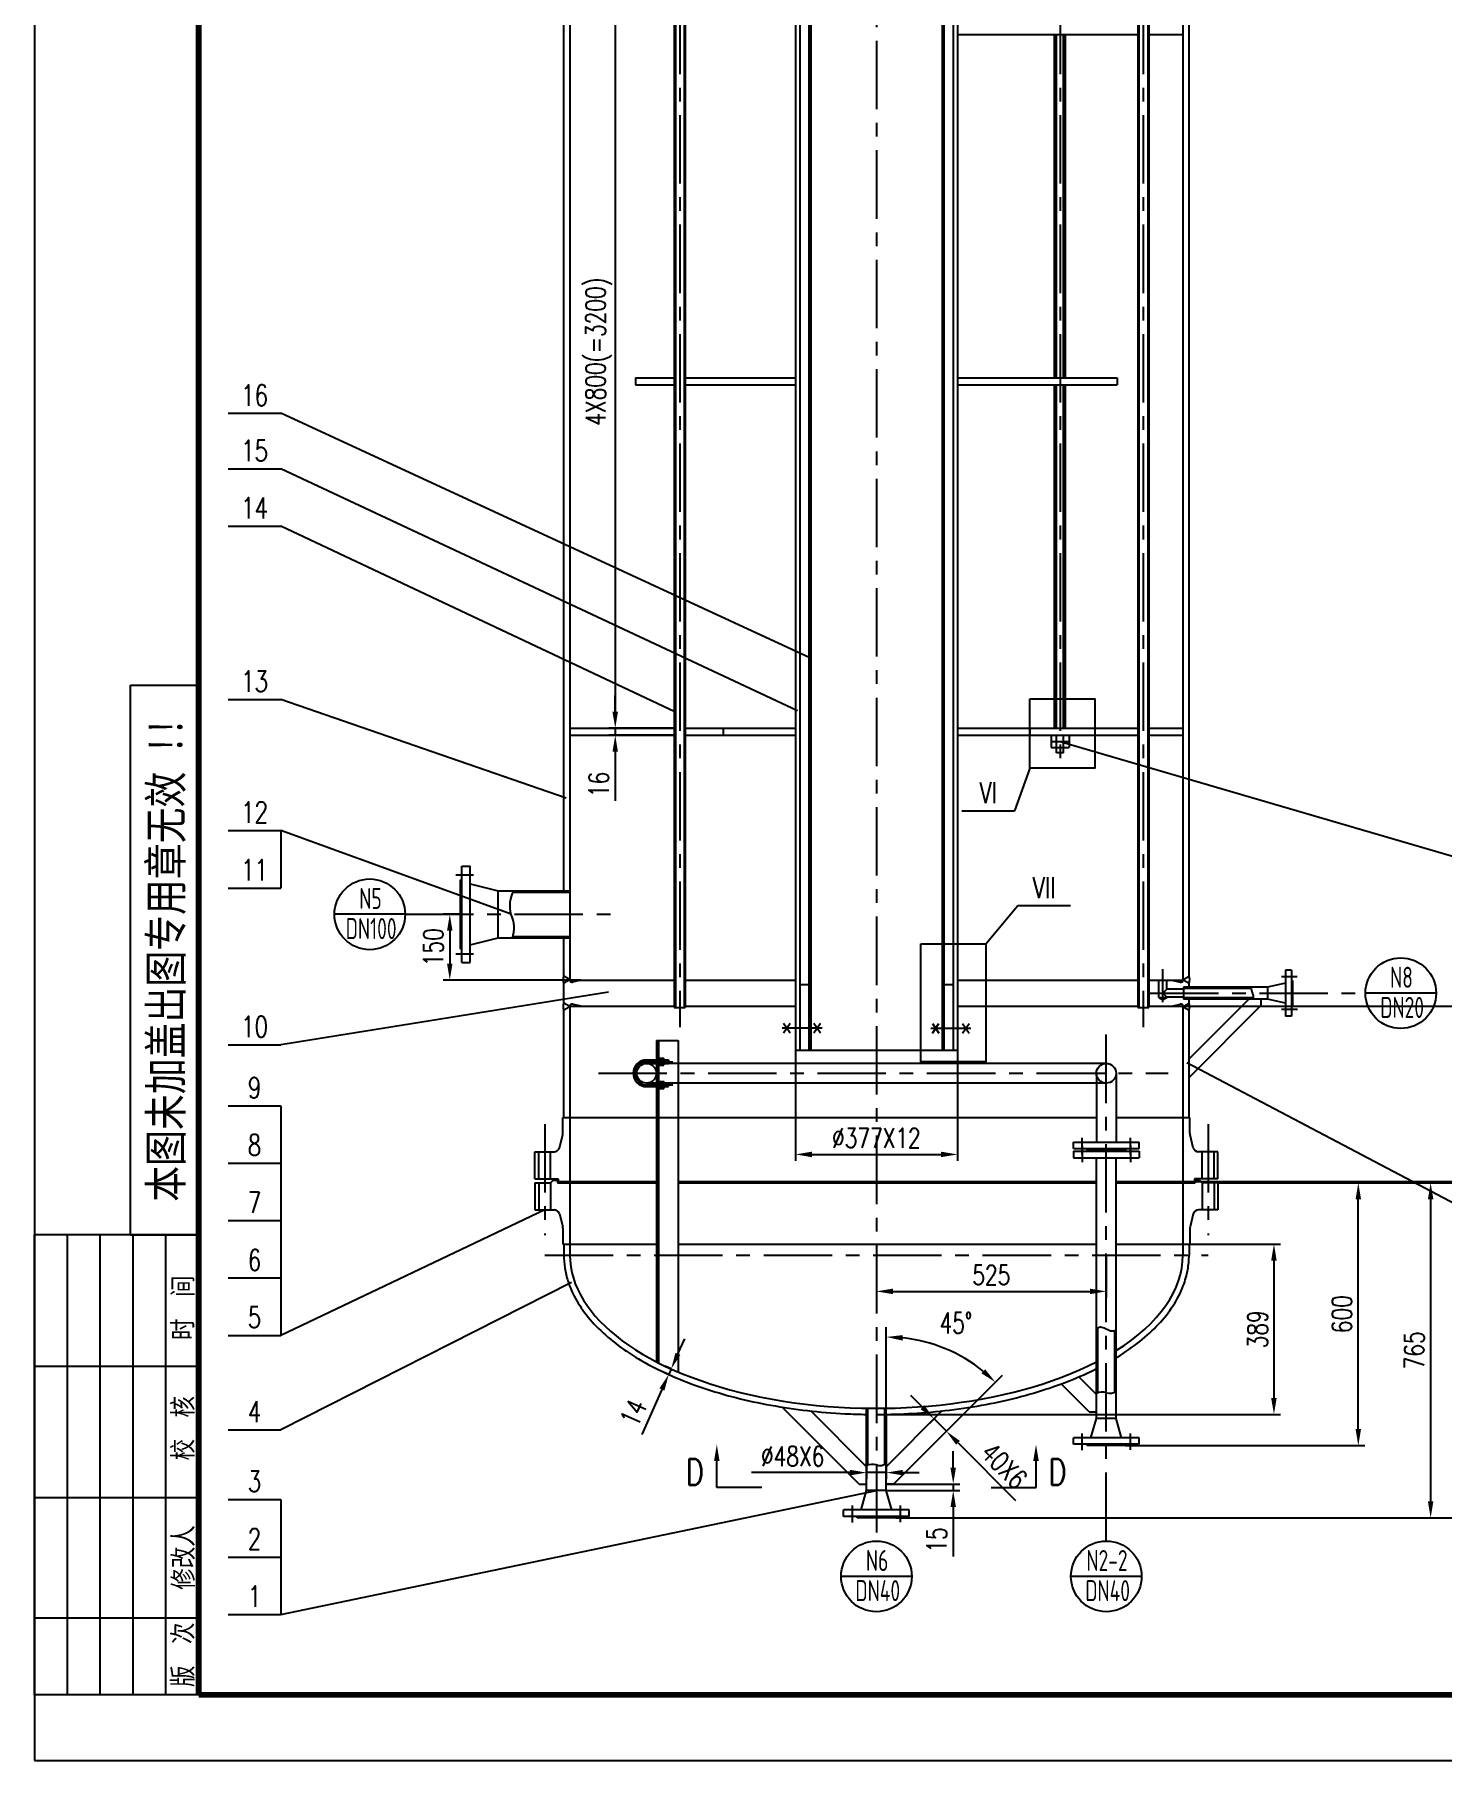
# Model space of a CAD drawing. Extents: x -28112 to -2231, y -2720 to 15724.
# Drawn here: x -28107 to -24892, y 6814 to 10755 of the extents above; entities that cross this region are included whole.
import ezdxf
from ezdxf.enums import TextEntityAlignment as Align

# ---------------------------------------------------------------- set-up
doc = ezdxf.new("R2010")
doc.units = 0
doc.header["$LTSCALE"] = 250
doc.header["$MEASUREMENT"] = 0
doc.linetypes.add('CENTER', pattern=[2, 1.25, -0.25, 0.25, -0.25])
doc.linetypes.add('DIVIDE', pattern=[1.25, 0.5, -0.25, 0, -0.25, 0, -0.25])
doc.layers.get('0').update_dxf_attribs({"linetype": 'CONTINUOUS'})
doc.layers.get('DEFPOINTS').update_dxf_attribs({"linetype": 'CONTINUOUS'})
for name, color, linetype in [('1', 7, 'CONTINUOUS'), ('2', 1, 'CONTINUOUS'), ('3', 7, 'CENTER'), ('6', 2, 'DIVIDE')]:
    doc.layers.add(name, color=color, linetype=linetype)
doc.styles.add('HZ', font='isocp.shx', dxfattribs={"width": 0.75, "bigfont": 'hztxt.shx'})
doc.styles.add('HZ1', font='romans.shx', dxfattribs={"width": 0.7, "bigfont": 'hz1.shx'})
doc.styles.get("Standard").update_dxf_attribs({"font": 'txt.shx', "width": 0.75})
doc.styles.add('STYLE1', font='SimSun.ttf', dxfattribs={"width": 0.8})
doc.dimstyles.new('STANDARD$0', dxfattribs={"dimscale": 15, "dimtxt": 3, "dimasz": 2.5, "dimexe": 1, "dimexo": 0, "dimgap": 1, "dimtad": 1, "dimdec": 0, "dimzin": 0, "dimdsep": 46, "dimtxsty": 'Standard', "dimcen": 0.09, "dimclrd": 7, "dimclre": 7, "dimclrt": 7, "dimadec": 0, "dimazin": 0, "dimtfac": 1, "dimtdec": 0, "dimtmove": 0, "dimatfit": 2, "dimfxl": 0, "dimtolj": 1, "dimtzin": 0, "dimarcsym": 0})
doc.dimstyles.new('STANDARD$2', dxfattribs={"dimscale": 15, "dimtxt": 3.2, "dimasz": 2.5, "dimexe": 1.5, "dimexo": 0, "dimgap": 1.2, "dimtad": 2, "dimtih": 1, "dimtoh": 1, "dimdec": 0, "dimzin": 0, "dimdsep": 46, "dimtxsty": 'HZ1', "dimcen": 0, "dimclrd": 7, "dimclre": 7, "dimclrt": 7, "dimadec": 0, "dimazin": 0, "dimtfac": 1.6, "dimtdec": 0, "dimtmove": 0, "dimatfit": 0, "dimfxl": 0, "dimtolj": 1, "dimtzin": 0, "dimarcsym": 0})

# ---------------------------------------------------------------- blocks, each defined once
blk = doc.blocks.new('*D64')
at = {"color": 7, "linetype": 'ByBlock'}
for p, q in [((-11943.4, 23110.6), (-12093.3, 23110.6)), ((-12078.3, 23073.1), (-12078.3, 19948.1)), ((-11943.4, 19910.6), (-12093.3, 19910.6))]:
    blk.add_line(p, q, dxfattribs=at)
for points in [[(-12084.6, 23073.1), (-12072.1, 23073.1), (-12078.3, 23110.6)], [(-12084.6, 19948.1), (-12072.1, 19948.1), (-12078.3, 19910.6)]]:
    blk.add_solid(points, dxfattribs=at)
at = {"layer": 'DEFPOINTS', "color": 0, "linetype": 'ByBlock'}
for p in [(-11943.4, 23110.6), (-12078.3, 19910.6), (-11943.4, 19910.6)]:
    blk.add_point(p, dxfattribs=at)
at = {"color": 7, "linetype": 'ByBlock', "insert": (-12115.8, 20770.8), "char_height": 45, "attachment_point": 5, "rotation": 90}
blk.add_mtext('\\A1;4X800(=3200)', dxfattribs=at)
blk = doc.blocks.new('*D651')
at = {"color": 7, "linetype": 'ByBlock'}
for p, q in [((-26024.5, 15217.4), (-24541.7, 15217.4)), ((-24556.7, 15179.9), (-24556.7, 7405.7)), ((-26140.5, 7368.2), (-24541.7, 7368.2))]:
    blk.add_line(p, q, dxfattribs=at)
for points in [[(-24562.9, 15179.9), (-24550.4, 15179.9), (-24556.7, 15217.4)], [(-24562.9, 7405.7), (-24550.4, 7405.7), (-24556.7, 7368.2)]]:
    blk.add_solid(points, dxfattribs=at)
at = {"layer": 'DEFPOINTS', "color": 0, "linetype": 'ByBlock'}
for p in [(-26024.5, 15217.4), (-26140.5, 7368.2), (-24556.7, 7368.2)]:
    blk.add_point(p, dxfattribs=at)
at = {"color": 7, "linetype": 'ByBlock', "insert": (-24594.2, 11292.8), "char_height": 45, "attachment_point": 5, "rotation": 90}
blk.add_mtext('\\A1;~7909', dxfattribs=at)
blk = doc.blocks.new('*D33')
at = {"color": 7, "linetype": 'ByBlock'}
for p, q in [((-10779.8, 23770.6), (-9969.4, 23770.6)), ((-9984.4, 23733.1), (-9984.4, 19313.1)), ((-10779.8, 19275.6), (-9969.4, 19275.6))]:
    blk.add_line(p, q, dxfattribs=at)
for points in [[(-9990.6, 23733.1), (-9978.1, 23733.1), (-9984.4, 23770.6)], [(-9990.6, 19313.1), (-9978.1, 19313.1), (-9984.4, 19275.6)]]:
    blk.add_solid(points, dxfattribs=at)
at = {"layer": 'DEFPOINTS', "color": 0, "linetype": 'ByBlock'}
for p in [(-10779.8, 23770.6), (-10779.8, 19275.6), (-9984.4, 19275.6)]:
    blk.add_point(p, dxfattribs=at)
at = {"color": 7, "linetype": 'ByBlock', "insert": (-10021.9, 21523.1), "char_height": 45, "attachment_point": 5, "rotation": 90}
blk.add_mtext('\\A1;4495', dxfattribs=at)
blk = doc.blocks.new('*D34')
at = {"color": 7, "linetype": 'ByBlock'}
for p, q in [((-10766.2, 19275.6), (-9969.4, 19275.6)), ((-9984.4, 18913.1), (-9984.4, 19238.1)), ((-10753.8, 18875.6), (-9969.4, 18875.6))]:
    blk.add_line(p, q, dxfattribs=at)
for points in [[(-9990.6, 19238.1), (-9978.1, 19238.1), (-9984.4, 19275.6)], [(-9990.6, 18913.1), (-9978.1, 18913.1), (-9984.4, 18875.6)]]:
    blk.add_solid(points, dxfattribs=at)
at = {"layer": 'DEFPOINTS', "color": 0, "linetype": 'ByBlock'}
for p in [(-10766.2, 19275.6), (-9984.4, 19275.6), (-10753.8, 18875.6)]:
    blk.add_point(p, dxfattribs=at)
at = {"color": 7, "linetype": 'ByBlock', "insert": (-10021.9, 19075.6), "char_height": 45, "attachment_point": 5, "rotation": 90}
blk.add_mtext('\\A1;400', dxfattribs=at)
blk = doc.blocks.new('*D639')
at = {"color": 7, "linetype": 'ByBlock'}
for p, q in [((-25404.5, 8133.2), (-24903.7, 8133.2)), ((-24918.7, 8095.7), (-24918.7, 7405.7)), ((-26140.5, 7368.2), (-24903.7, 7368.2))]:
    blk.add_line(p, q, dxfattribs=at)
for points in [[(-24925, 8095.7), (-24912.5, 8095.7), (-24918.7, 8133.2)], [(-24925, 7405.7), (-24912.5, 7405.7), (-24918.7, 7368.2)]]:
    blk.add_solid(points, dxfattribs=at)
at = {"layer": 'DEFPOINTS', "color": 0, "linetype": 'ByBlock'}
for p in [(-25404.5, 8133.2), (-26140.5, 7368.2), (-24918.7, 7368.2)]:
    blk.add_point(p, dxfattribs=at)
at = {"color": 7, "linetype": 'ByBlock', "insert": (-24956.2, 7750.7), "char_height": 45, "attachment_point": 5, "rotation": 90}
blk.add_mtext('\\A1;765', dxfattribs=at)
blk = doc.blocks.new('*D31')
at = {"color": 7, "linetype": 'ByBlock'}
for p, q in [((-10701.8, 18872.6), (-9969.4, 18872.6)), ((-9984.4, 18835.1), (-9984.4, 18145.1)), ((-11437.8, 18107.6), (-9969.4, 18107.6))]:
    blk.add_line(p, q, dxfattribs=at)
for points in [[(-9990.6, 18835.1), (-9978.1, 18835.1), (-9984.4, 18872.6)], [(-9990.6, 18145.1), (-9978.1, 18145.1), (-9984.4, 18107.6)]]:
    blk.add_solid(points, dxfattribs=at)
at = {"layer": 'DEFPOINTS', "color": 0, "linetype": 'ByBlock'}
for p in [(-10701.8, 18872.6), (-11437.8, 18107.6), (-9984.4, 18107.6)]:
    blk.add_point(p, dxfattribs=at)
at = {"color": 7, "linetype": 'ByBlock', "insert": (-10021.9, 18490.1), "char_height": 45, "attachment_point": 5, "rotation": 90}
blk.add_mtext('\\A1;765', dxfattribs=at)
blk = doc.blocks.new('TJ2')
blk.add_line((-8366, 1037), (0, 1037))
at = {"layer": '6', "color": 7, "linetype": 'Continuous'}
for p, q in [((-8366, 1037), (-8366, 0)), ((0, 1037), (0, 0)), ((-8366, 0), (0, 0))]:
    blk.add_line(p, q, dxfattribs=at)
at = {"style": 'STYLE1', "width": 0.8}
blk.add_text('本图未加盖出图专用章无效 !!', height=500, dxfattribs=at).set_placement((-4179, 514), align=Align.MIDDLE)
blk = doc.blocks.new('TJ5')
for p, q in [((0, 0), (0, 2500)), ((1165, 0), (1165, 2500)), ((3000, 0), (3000, 2500)), ((5000, 0), (5000, 2500)), ((7000, 0), (7000, 2500)), ((7000, 0), (7000, 2500)), ((0, 2000), (7000, 2000)), ((0, 1500), (7000, 1500)), ((0, 1000), (7000, 1000)), ((0, 500), (7000, 500))]:
    blk.add_line(p, q)
at = {"layer": '6', "color": 7, "linetype": 'Continuous'}
for p, q in [((0, 2500), (7000, 2500)), ((0, 0), (7000, 0))]:
    blk.add_line(p, q, dxfattribs=at)
at = {"style": 'STYLE1', "width": 0.8}
for s, p in [('版  次', (610, 250)), ('修改人', (2090, 244)), ('校  核', (4058, 250)), ('时  间', (5892, 250))]:
    blk.add_text(s, height=300, dxfattribs=at).set_placement(p, align=Align.MIDDLE)
blk = doc.blocks.new('*D127')
at = {"color": 7, "linetype": 'ByBlock'}
for p, q in [((-11306.4, 18222.1), (-11306.4, 18259.6)), ((-11459.3, 18184.6), (-11291.4, 18184.6)), ((-11459.3, 18169.6), (-11291.4, 18169.6)), ((-11306.4, 18184.6), (-11306.4, 18169.6)), ((-11306.4, 18132.1), (-11306.4, 18019.6))]:
    blk.add_line(p, q, dxfattribs=at)
for points in [[(-11312.7, 18222.1), (-11300.2, 18222.1), (-11306.4, 18184.6)], [(-11312.7, 18132.1), (-11300.2, 18132.1), (-11306.4, 18169.6)]]:
    blk.add_solid(points, dxfattribs=at)
at = {"layer": 'DEFPOINTS', "color": 0, "linetype": 'ByBlock'}
for p in [(-11459.3, 18184.6), (-11459.3, 18169.6), (-11306.4, 18169.6)]:
    blk.add_point(p, dxfattribs=at)
at = {"color": 7, "linetype": 'ByBlock', "insert": (-11343.9, 18057.1), "char_height": 45, "attachment_point": 5, "rotation": 90}
blk.add_mtext('\\A1;15', dxfattribs=at)
blk = doc.blocks.new('*D126')
at = {"color": 7, "linetype": 'ByBlock'}
for p, q in [((-11376.7, 18360), (-11403.2, 18386.6)), ((-11332.2, 18351.6), (-11360.8, 18322.9)), ((-11350.2, 18333.5), (-11321.9, 18305.2)), ((-11303.9, 18323.3), (-11332.5, 18294.6)), ((-11295.4, 18278.7), (-11164.1, 18147.5))]:
    blk.add_line(p, q, dxfattribs=at)
for points in [[(-11372.3, 18364.5), (-11381.1, 18355.6), (-11350.2, 18333.5)], [(-11291, 18283.1), (-11299.8, 18274.3), (-11321.9, 18305.2)]]:
    blk.add_solid(points, dxfattribs=at)
at = {"layer": 'DEFPOINTS', "color": 0, "linetype": 'ByBlock'}
for p in [(-11332.2, 18351.6), (-11321.9, 18305.2), (-11303.9, 18323.3)]:
    blk.add_point(p, dxfattribs=at)
at = {"color": 7, "linetype": 'ByBlock', "insert": (-11190, 18226.4), "char_height": 45, "attachment_point": 5, "rotation": 315}
blk.add_mtext('\\A1;40X6', dxfattribs=at)
blk = doc.blocks.new('*D125')
at = {"color": 7, "linetype": 'ByBlock'}
for p, q in [((-11459.3, 18357.7), (-11459.3, 18543)), ((-11266.9, 18360.3), (-11194, 18433.1))]:
    blk.add_line(p, q, dxfattribs=at)
blk.add_arc((-11459.3, 18167.9), 352.7, 51.0953, 83.9047, dxfattribs=at)
for points in [[(-11422.2, 18512.3), (-11421.5, 18524.8), (-11459.3, 18520.5)], [(-11233.6, 18446.9), (-11242, 18437.6), (-11209.9, 18417.2)]]:
    blk.add_solid(points, dxfattribs=at)
at = {"layer": 'DEFPOINTS', "color": 0, "linetype": 'ByBlock'}
for p in [(-11283, 18473.3), (-11459.3, 18357.7), (-11266.9, 18360.3), (-11459.3, 18169.6), (-11442.6, 18184.6)]:
    blk.add_point(p, dxfattribs=at)
at = {"color": 7, "linetype": 'ByBlock', "insert": (-11300.1, 18552.3), "char_height": 48, "attachment_point": 5, "style": 'HZ1'}
blk.add_mtext('\\A1;45°', dxfattribs=at)
blk = doc.blocks.new('*D30')
at = {"color": 7, "linetype": 'ByBlock'}
for p, q in [((-9864.6, 18732.6), (-9655.7, 18732.6)), ((-9670.7, 18695.1), (-9670.7, 18381.1)), ((-10578.6, 18343.6), (-9655.7, 18343.6))]:
    blk.add_line(p, q, dxfattribs=at)
for points in [[(-9677, 18695.1), (-9664.5, 18695.1), (-9670.7, 18732.6)], [(-9677, 18381.1), (-9664.5, 18381.1), (-9670.7, 18343.6)]]:
    blk.add_solid(points, dxfattribs=at)
at = {"layer": 'DEFPOINTS', "color": 0, "linetype": 'ByBlock'}
for p in [(-9864.6, 18732.6), (-10578.6, 18343.6), (-9670.7, 18343.6)]:
    blk.add_point(p, dxfattribs=at)
at = {"color": 7, "linetype": 'ByBlock', "insert": (-9708.2, 18538.1), "char_height": 45, "attachment_point": 5, "rotation": 90}
blk.add_mtext('\\A1;389', dxfattribs=at)
blk = doc.blocks.new('*D32')
at = {"color": 7, "linetype": 'ByBlock'}
for p, q in [((-11031.9, 18481.8), (-11016.5, 18516)), ((-11047.3, 18447.6), (-11061, 18453.8)), ((-11047.3, 18447.6), (-11053, 18434.8)), ((-11053, 18434.8), (-11066.7, 18441)), ((-11068.4, 18400.6), (-11114.7, 18298.1))]:
    blk.add_line(p, q, dxfattribs=at)
for points in [[(-11037.6, 18484.3), (-11026.2, 18479.2), (-11047.3, 18447.6)], [(-11074.1, 18403.2), (-11062.7, 18398.1), (-11053, 18434.8)]]:
    blk.add_solid(points, dxfattribs=at)
at = {"layer": 'DEFPOINTS', "color": 0, "linetype": 'ByBlock'}
for p in [(-11047.3, 18447.6), (-11053, 18434.8), (-11053, 18434.8)]:
    blk.add_point(p, dxfattribs=at)
at = {"color": 7, "linetype": 'ByBlock', "insert": (-11133.5, 18347.7), "char_height": 45, "attachment_point": 5, "rotation": 65.7383}
blk.add_mtext('\\A1;14', dxfattribs=at)
blk = doc.blocks.new('*D652')
at = {"color": 7, "linetype": 'ByBlock'}
for p, q in [((-26207, 7604.3), (-26207, 7456.4)), ((-26162, 7604.2), (-26162, 7456.4)), ((-26244.5, 7471.4), (-26469.5, 7471.4)), ((-26162, 7471.4), (-26207, 7471.4)), ((-26124.5, 7471.4), (-26087, 7471.4))]:
    blk.add_line(p, q, dxfattribs=at)
for points in [[(-26244.5, 7477.7), (-26244.5, 7465.2), (-26207, 7471.4)], [(-26124.5, 7477.7), (-26124.5, 7465.2), (-26162, 7471.4)]]:
    blk.add_solid(points, dxfattribs=at)
at = {"layer": 'DEFPOINTS', "color": 0, "linetype": 'ByBlock'}
for p in [(-26207, 7604.3), (-26162, 7604.2), (-26207, 7471.4)]:
    blk.add_point(p, dxfattribs=at)
at = {"color": 7, "linetype": 'ByBlock', "insert": (-26375.8, 7508.9), "char_height": 45, "attachment_point": 5}
blk.add_mtext('\\A1;∅48X6', dxfattribs=at)
blk = doc.blocks.new('*D40')
at = {"color": 7, "linetype": 'ByBlock'}
for p, q in [((-12431.8, 19485.6), (-12471.2, 19485.6)), ((-12456.2, 19448.1), (-12456.2, 19373.1)), ((-12156.8, 19335.6), (-12471.2, 19335.6))]:
    blk.add_line(p, q, dxfattribs=at)
for points in [[(-12462.4, 19448.1), (-12449.9, 19448.1), (-12456.2, 19485.6)], [(-12462.4, 19373.1), (-12449.9, 19373.1), (-12456.2, 19335.6)]]:
    blk.add_solid(points, dxfattribs=at)
at = {"layer": 'DEFPOINTS', "color": 0, "linetype": 'ByBlock'}
for p in [(-12431.8, 19485.6), (-12456.2, 19335.6), (-12156.8, 19335.6)]:
    blk.add_point(p, dxfattribs=at)
at = {"color": 7, "linetype": 'ByBlock', "insert": (-12493.7, 19410.6), "char_height": 45, "attachment_point": 5, "rotation": 90}
blk.add_mtext('\\A1;150', dxfattribs=at)
blk = doc.blocks.new('*D636')
at = {"color": 7, "linetype": 'ByBlock'}
for p, q in [((-26369.5, 8436.2), (-26369.5, 8183)), ((-25999.5, 8436.2), (-25999.5, 8183)), ((-26332, 8198), (-26037, 8198))]:
    blk.add_line(p, q, dxfattribs=at)
for points in [[(-26332, 8204.2), (-26332, 8191.7), (-26369.5, 8198)], [(-26037, 8204.2), (-26037, 8191.7), (-25999.5, 8198)]]:
    blk.add_solid(points, dxfattribs=at)
at = {"layer": 'DEFPOINTS', "color": 0, "linetype": 'ByBlock'}
for p in [(-26369.5, 8436.2), (-25999.5, 8436.2), (-25999.5, 8198)]:
    blk.add_point(p, dxfattribs=at)
at = {"color": 7, "linetype": 'ByBlock', "insert": (-26184.5, 8235.5), "char_height": 45, "attachment_point": 5}
blk.add_mtext('\\A1;∅377X12', dxfattribs=at)
blk = doc.blocks.new('*D65')
at = {"color": 7, "linetype": 'ByBlock'}
for p, q in [((-12078.3, 19948.1), (-12078.3, 19985.6)), ((-11943.4, 19910.6), (-12093.3, 19910.6)), ((-12078.3, 19910.6), (-12078.3, 19894.6)), ((-11943.4, 19894.6), (-12093.3, 19894.6)), ((-12078.3, 19857.1), (-12078.3, 19744.6))]:
    blk.add_line(p, q, dxfattribs=at)
for points in [[(-12084.6, 19948.1), (-12072.1, 19948.1), (-12078.3, 19910.6)], [(-12084.6, 19857.1), (-12072.1, 19857.1), (-12078.3, 19894.6)]]:
    blk.add_solid(points, dxfattribs=at)
at = {"layer": 'DEFPOINTS', "color": 0, "linetype": 'ByBlock'}
for p in [(-11943.4, 19910.6), (-12078.3, 19894.6), (-11943.4, 19894.6)]:
    blk.add_point(p, dxfattribs=at)
at = {"color": 7, "linetype": 'ByBlock', "insert": (-12115.8, 19782.1), "char_height": 45, "attachment_point": 5, "rotation": 90}
blk.add_mtext('\\A1;16', dxfattribs=at)
blk = doc.blocks.new('*D635')
at = {"color": 7, "linetype": 'ByBlock'}
for p, q in [((-25270.5, 8133.2), (-25069, 8133.2)), ((-25084, 7570.7), (-25084, 8095.7)), ((-25615.5, 7533.2), (-25069, 7533.2))]:
    blk.add_line(p, q, dxfattribs=at)
for points in [[(-25090.2, 8095.7), (-25077.7, 8095.7), (-25084, 8133.2)], [(-25090.2, 7570.7), (-25077.7, 7570.7), (-25084, 7533.2)]]:
    blk.add_solid(points, dxfattribs=at)
at = {"layer": 'DEFPOINTS', "color": 0, "linetype": 'ByBlock'}
for p in [(-25270.5, 8133.2), (-25084, 8133.2), (-25615.5, 7533.2)]:
    blk.add_point(p, dxfattribs=at)
at = {"color": 7, "linetype": 'ByBlock', "insert": (-25121.5, 7833.2), "char_height": 45, "attachment_point": 5, "rotation": 90}
blk.add_mtext('\\A1;600', dxfattribs=at)
blk = doc.blocks.new('*D640')
at = {"color": 7, "linetype": 'ByBlock'}
for p, q in [((-26184.5, 7968.2), (-26184.5, 7870.2)), ((-25659.5, 7968.2), (-25659.5, 7870.2)), ((-26147, 7885.2), (-25697, 7885.2))]:
    blk.add_line(p, q, dxfattribs=at)
for points in [[(-26147, 7891.5), (-26147, 7879), (-26184.5, 7885.2)], [(-25697, 7891.5), (-25697, 7879), (-25659.5, 7885.2)]]:
    blk.add_solid(points, dxfattribs=at)
at = {"layer": 'DEFPOINTS', "color": 0, "linetype": 'ByBlock'}
for p in [(-26184.5, 7968.2), (-25659.5, 7968.2), (-25659.5, 7885.2)]:
    blk.add_point(p, dxfattribs=at)
at = {"color": 7, "linetype": 'ByBlock', "insert": (-25922, 7922.7), "char_height": 45, "attachment_point": 5}
blk.add_mtext('\\A1;525', dxfattribs=at)

msp = doc.modelspace()

# ---------------------------------------------------------------- linework, layer by layer
for p, q in [((-28107.3, 15724.1), (-28107.3, 6814.1)), ((-28107.3, 6814.1), (-15492.3, 6814.1))]:
    msp.add_line(p, q)
at = {"color": 7, "linetype": 'ByBlock'}
for p, q in [((-26549, 7437.4), (-26549, 7498.3)), ((-25820, 7437.4), (-25820, 7498.3))]:
    msp.add_line(p, q, dxfattribs=at)
at = {"const_width": 13.5}
for points in [[(-15642.3, 6964.1), (-15642.3, 15574.1), (-27732.3, 15574.1), (-27732.3, 6964.1)], [(-27732.3, 6964.1), (-15642.3, 6964.1)]]:
    msp.add_lwpolyline(points, dxfattribs=at)
at = {"color": 7, "linetype": 'ByBlock'}
for points in [[(-26555.3, 7498.3), (-26542.8, 7498.3), (-26549, 7535.8)], [(-25813.8, 7498.3), (-25826.3, 7498.3), (-25820, 7535.8)]]:
    msp.add_solid(points, dxfattribs=at)
at = {"layer": '1', "color": 0, "linetype": 'CENTER', "ltscale": 0.5}
for p, q in [((-26184.5, 15240.9), (-26184.5, 7315.2)), ((-26633.6, 13071.2), (-26633.6, 8488.3)), ((-25765.1, 13071.2), (-25765.1, 9071.5)), ((-25575, 13071.2), (-25575, 8488.3)), ((-27260.9, 8746.2), (-26783.5, 8746.2)), ((-25559.6, 8566.2), (-25067.6, 8566.2)), ((-26308.4, 8486.2), (-26399.9, 8486.2)), ((-26060.6, 8486.2), (-25969.2, 8486.2)), ((-25659.5, 7315.2), (-25659.5, 8492.7)), ((-26709.5, 8409.7), (-26649.8, 8409.7)), ((-26819.1, 8383.2), (-25518, 8383.2)), ((-26709.5, 8356.7), (-26649.8, 8356.7)), ((-26942, 8267.1), (-26942, 8013.3)), ((-25427, 8267.1), (-25427, 8013.3)), ((-26942, 7968.2), (-25427, 7968.2))]:
    msp.add_line(p, q, dxfattribs=at)
at = {"layer": '1', "color": 1}
for p, q in [((-26338.5, 13627.2), (-26338.5, 8436.2)), ((-26334.5, 13627.2), (-26334.5, 8436.2)), ((-26034.5, 13627.2), (-26034.5, 8436.2)), ((-26030.5, 13627.2), (-26030.5, 8436.2)), ((-26646.1, 13033.7), (-26646.1, 8533.7)), ((-26643.6, 13033.7), (-26643.6, 8533.7)), ((-26623.6, 13033.7), (-26623.6, 8533.7)), ((-26621.1, 13033.7), (-26621.1, 8533.7)), ((-26369.5, 13033.7), (-26369.5, 8436.2)), ((-26359.5, 13033.7), (-26359.5, 8436.2)), ((-26009.5, 13033.7), (-26009.5, 8436.2)), ((-25999.5, 13033.7), (-25999.5, 8436.2)), ((-25587.5, 13033.7), (-25587.5, 8533.7)), ((-25585, 13033.7), (-25585, 8533.7)), ((-25565, 13033.7), (-25565, 8533.7)), ((-25562.5, 13033.7), (-25562.5, 8533.7)), ((-26884.5, 12971.2), (-26884.5, 8596.2)), ((-25484.5, 12971.2), (-25484.5, 8596.2)), ((-26898.5, 8800.2), (-26898.5, 12962.2)), ((-25470.5, 8605.1), (-25470.5, 12558.7)), ((-25999.5, 10755.2), (-25587.5, 10755.2)), ((-25777.6, 9971.2), (-25777.6, 10755.2)), ((-25775.1, 9971.2), (-25775.1, 10755.2)), ((-25773.1, 9971.2), (-25773.1, 10755.2)), ((-25757.1, 9971.2), (-25757.1, 10755.2)), ((-25755.1, 9971.2), (-25755.1, 10755.2)), ((-25752.6, 9971.2), (-25752.6, 10755.2)), ((-25562.5, 10755.2), (-25484.5, 10755.2)), ((-26734.5, 9971.2), (-26734.5, 9955.2)), ((-26734.5, 9971.2), (-26646.1, 9971.2)), ((-26621.1, 9971.2), (-26369.5, 9971.2)), ((-25999.5, 9971.2), (-25634.5, 9971.2)), ((-25634.5, 9971.2), (-25634.5, 9955.2)), ((-26734.5, 9955.2), (-26646.1, 9955.2)), ((-26621.1, 9955.2), (-26369.5, 9955.2)), ((-25999.5, 9955.2), (-25634.5, 9955.2)), ((-25777.6, 9171.2), (-25777.6, 9955.2)), ((-25775.1, 9171.2), (-25775.1, 9955.2)), ((-25773.1, 9171.2), (-25773.1, 9955.2)), ((-25757.1, 9171.2), (-25757.1, 9955.2)), ((-25755.1, 9171.2), (-25755.1, 9955.2)), ((-25752.6, 9171.2), (-25752.6, 9955.2)), ((-26884.5, 9171.2), (-26646.1, 9171.2)), ((-26884.5, 9155.2), (-26646.1, 9155.2)), ((-26621.1, 9171.2), (-26369.5, 9171.2)), ((-26621.1, 9155.2), (-26369.5, 9155.2)), ((-26534.5, 9171.2), (-26534.5, 9155.2)), ((-25999.5, 9171.2), (-25587.5, 9171.2)), ((-25999.5, 9155.2), (-25587.5, 9155.2)), ((-25834.5, 9171.2), (-25834.5, 9155.2)), ((-25785.5, 9155.2), (-25785.5, 9127.2)), ((-25773.1, 9115.1), (-25773.1, 9155.2)), ((-25757.1, 9115.1), (-25757.1, 9155.2)), ((-25744.6, 9155.2), (-25744.6, 9127.2)), ((-25562.5, 9171.2), (-25484.5, 9171.2)), ((-25562.5, 9155.2), (-25484.5, 9155.2)), ((-25785.5, 9141.2), (-25744.6, 9141.2)), ((-25785.5, 9127.2), (-25744.6, 9127.2)), ((-25757.1, 9115.1), (-25773.1, 9115.1)), ((-26898.5, 8605.1), (-26898.5, 8692.2)), ((-26886.5, 8598.2), (-26898.5, 8605.1)), ((-26886.5, 8596.2), (-26898.5, 8589.2)), ((-26884.5, 8599.3), (-26886.5, 8598.2)), ((-26886.5, 8596.2), (-26646.1, 8596.2)), ((-26859.5, 8596.2), (-26878.3, 8591.3)), ((-26621.1, 8596.2), (-26369.5, 8596.2)), ((-25999.5, 8596.2), (-25587.5, 8596.2)), ((-25562.5, 8596.2), (-25482.5, 8596.2)), ((-25539.5, 8556.2), (-25539.5, 8596.2)), ((-25521.5, 8575.2), (-25521.5, 8596.2)), ((-25509.5, 8596.2), (-25490.8, 8591.3)), ((-25484.5, 8599.3), (-25482.5, 8598.2)), ((-25482.5, 8598.2), (-25470.5, 8605.1)), ((-25482.5, 8596.2), (-25470.5, 8589.2)), ((-26898.5, 8543.1), (-26898.5, 8589.2)), ((-26359.5, 8586.2), (-26338.5, 8586.2)), ((-26030.5, 8586.2), (-26009.5, 8586.2)), ((-25539.5, 8556.2), (-25521.5, 8556.2)), ((-25539.5, 8556.2), (-25530.5, 8551)), ((-25530.5, 8566.2), (-25521.5, 8575.2)), ((-25521.5, 8557.2), (-25530.5, 8566.2)), ((-25521.5, 8556.2), (-25530.5, 8551)), ((-25483.5, 8575.2), (-25521.5, 8575.2)), ((-25521.5, 8556.2), (-25521.5, 8557.2)), ((-25483.5, 8557.2), (-25521.5, 8557.2)), ((-25483.5, 8579.7), (-25483.5, 8552.7)), ((-25470.5, 8579.7), (-25470.5, 8589.2)), ((-25470.5, 8543.1), (-25470.5, 8552.7)), ((-26886.5, 8536.2), (-26898.5, 8543.1)), ((-26886.5, 8534.2), (-26898.5, 8527.2)), ((-26898.5, 8282.2), (-26898.5, 8527.2)), ((-26886.5, 8536.2), (-26646.1, 8536.2)), ((-26884.5, 8533), (-26886.5, 8534.2)), ((-26884.5, 8536.2), (-26884.5, 7968.2)), ((-26859.5, 8536.2), (-26878.3, 8541)), ((-26646.1, 8533.7), (-26621.1, 8533.7)), ((-26621.1, 8536.2), (-26369.5, 8536.2)), ((-25999.5, 8536.2), (-25587.5, 8536.2)), ((-25587.5, 8533.7), (-25562.5, 8533.7)), ((-25562.5, 8536.2), (-25482.5, 8536.2)), ((-25509.5, 8536.2), (-25490.8, 8541)), ((-25484.5, 8536.2), (-25484.5, 7968.2)), ((-25484.5, 8533), (-25482.5, 8534.2)), ((-25482.5, 8536.2), (-25470.5, 8543.1)), ((-25482.5, 8534.2), (-25470.5, 8527.2)), ((-25470.5, 8282.2), (-25470.5, 8527.2)), ((-26687, 8458.2), (-26637, 8458.2)), ((-26369.5, 8436.2), (-25999.5, 8436.2)), ((-26900.5, 8282.2), (-25682, 8282.2)), ((-26900.5, 8245.6), (-26900.5, 8282.2)), ((-25637, 8282.2), (-25468.5, 8282.2)), ((-25468.5, 8245.6), (-25468.5, 8282.2)), ((-26908.2, 8213.3), (-26900.9, 8242.7)), ((-25460.8, 8213.3), (-25468.2, 8242.7)), ((-26964.5, 8204.2), (-26919.9, 8204.2)), ((-26964.5, 8142.2), (-26964.5, 8204.2)), ((-26955.5, 8142.2), (-26955.5, 8204.2)), ((-26928.5, 8142.2), (-26928.5, 8204.2)), ((-25404.5, 8204.2), (-25449.1, 8204.2)), ((-25440.5, 8142.2), (-25440.5, 8204.2)), ((-25413.5, 8142.2), (-25413.5, 8204.2)), ((-25404.5, 8142.2), (-25404.5, 8204.2)), ((-26964.5, 8142.2), (-26911, 8142.2)), ((-26964.5, 8133.2), (-26964.5, 8071.2)), ((-26964.5, 8133.2), (-26928.5, 8133.2)), ((-26955.5, 8133.2), (-26955.5, 8071.2)), ((-26922.5, 8139.2), (-26928.5, 8133.2)), ((-26928.5, 8133.2), (-26928.5, 8071.2)), ((-26922.5, 8139.2), (-26911, 8139.2)), ((-26912.5, 8139.2), (-26912.5, 8133.2)), ((-26912.5, 8136.2), (-26687, 8136.2)), ((-26912.5, 8133.2), (-26687, 8133.2)), ((-26911, 8142.2), (-26911, 8136.2)), ((-26637, 8136.2), (-25682, 8136.2)), ((-26637, 8133.2), (-25682, 8133.2)), ((-25637, 8136.2), (-25456.5, 8136.2)), ((-25637, 8133.2), (-25456.5, 8133.2)), ((-25458, 8142.2), (-25458, 8136.2)), ((-25404.5, 8142.2), (-25458, 8142.2)), ((-25446.5, 8139.2), (-25458, 8139.2)), ((-25456.5, 8139.2), (-25456.5, 8133.2)), ((-25446.5, 8139.2), (-25440.5, 8133.2)), ((-25440.5, 8133.2), (-25440.5, 8071.2)), ((-25404.5, 8133.2), (-25440.5, 8133.2)), ((-25413.5, 8133.2), (-25413.5, 8071.2)), ((-25404.5, 8133.2), (-25404.5, 8071.2)), ((-26964.5, 8071.2), (-26919.9, 8071.2)), ((-26908.2, 8062.1), (-26900.9, 8032.6)), ((-25460.8, 8062.1), (-25468.2, 8032.6)), ((-25404.5, 8071.2), (-25449.1, 8071.2)), ((-26900.5, 8029.7), (-26900.5, 7993.2)), ((-25468.5, 8029.7), (-25468.5, 7993.2)), ((-26900.5, 7993.2), (-26687, 7993.2)), ((-26898.5, 7993.2), (-26898.5, 7968.2)), ((-26637, 7993.2), (-25682, 7993.2)), ((-25637, 7993.2), (-25468.5, 7993.2)), ((-25470.5, 7993.2), (-25470.5, 7968.2))]:
    msp.add_line(p, q, dxfattribs=at)
at = {"layer": '1', "color": 0}
for p, q in [((-26336.3, 9332.1), (-27544.8, 9890.2)), ((-26364.8, 9210.5), (-27544.8, 9763.4)), ((-26644.6, 9208.3), (-27544.8, 9632.8)), ((-26892.8, 9011.5), (-27544.8, 9237.1)), ((-25765.1, 9141.2), (-24493.2, 8769.3)), ((-25834.4, 9079.8), (-25869.4, 8982.8)), ((-25989.4, 8982.8), (-25869.4, 8982.8)), ((-27019, 8746.2), (-27544.8, 8937.4)), ((-25934.7, 8679.2), (-25861.6, 8766)), ((-25861.6, 8766), (-25741.6, 8766)), ((-27260.9, 8746.2), (-27422.3, 8746.2)), ((-26796.3, 8568.2), (-27544.8, 8448.3)), ((-24906.2, 8566.2), (-25067.6, 8566.2)), ((-26381.4, 8475), (-26396.4, 8497.3)), ((-26381.4, 8497.3), (-26396.4, 8475)), ((-26312.2, 8497.3), (-26327.2, 8475)), ((-26312.2, 8475), (-26327.2, 8497.3)), ((-26056.8, 8497.3), (-26041.8, 8475)), ((-26056.8, 8475), (-26041.8, 8497.3)), ((-25987.6, 8497.3), (-25972.6, 8475)), ((-25987.6, 8475), (-25972.6, 8497.3)), ((-25475.6, 8407.6), (-24493.2, 7890.4)), ((-26942, 8071.2), (-27544.8, 7784.8)), ((-26881.1, 7905.2), (-27544.8, 7569.3)), ((-27544.8, 7147.6), (-26184.5, 7430.2)), ((-26446.3, 7437.4), (-26549, 7437.4)), ((-25922.7, 7437.4), (-25820, 7437.4)), ((-26103.8, 7234.5), (-26265.2, 7234.5)), ((-25578.8, 7234.5), (-25740.2, 7234.5))]:
    msp.add_line(p, q, dxfattribs=at)
at = {"layer": '1', "color": 0, "linetype": 'CENTER', "ltscale": 2}
msp.add_line((-25530.5, 8545.4), (-25530.5, 8621.1), dxfattribs=at)
at = {"layer": '1', "color": 0}
for points in [[(-25834.4, 9238), (-25685.8, 9238), (-25685.8, 9079.8), (-25834.4, 9079.8)], [(-26083.3, 8679.2), (-25934.7, 8679.2), (-25934.7, 8409.2), (-26083.3, 8409.2)]]:
    msp.add_lwpolyline(points, close=True, dxfattribs=at)
for centre in [(-27341.6, 8746.2), (-24986.9, 8566.2), (-26184.5, 7234.5), (-25659.5, 7234.5)]:
    msp.add_circle(centre, 80.7, dxfattribs=at)
at = {"layer": '1'}
for centre, radius, start, end in [((-26949.9, 8765.7), 71.9, 151.5603, 195.7599), ((-27083.9, 8715.2), 71.9, 341.3196, 25.5192), ((-25307.8, 8576.1), 20.6, 169.9195, 208.7193), ((-25337.9, 8557.9), 14.6, 339.1132, 34.5286), ((-25668.8, 7625.2), 30.2, 72.1157, 115.993), ((-25651.8, 7677.9), 25.2, 252.2493, 306.0851), ((-26193.8, 7460.2), 30.2, 72.1157, 115.993), ((-26176.8, 7512.9), 25.2, 252.2493, 306.0851)]:
    msp.add_arc(centre, radius, start, end, dxfattribs=at)
at = {"layer": '1', "color": 1}
for centre, radius, start, end in [((-26880.4, 8597.2), 19.8, 156.3906, 203.6094), ((-26879.5, 8596.2), 5, 180, 284.4775), ((-25489.5, 8596.2), 5, 255.5225, 0), ((-25488.6, 8597.2), 19.8, 336.3906, 23.6094), ((-26880.4, 8535.2), 19.8, 156.3906, 203.6094), ((-26879.5, 8536.2), 5, 75.5225, 180), ((-25489.5, 8536.2), 5, 0, 104.4775), ((-25488.6, 8535.2), 19.8, 336.3906, 23.6094), ((-26912.5, 8245.6), 12, 345.9638, 0), ((-26912.5, 8245.6), 12, 345.9638, 0), ((-25456.5, 8245.6), 12, 180, 194.0362), ((-25456.5, 8245.6), 12, 180, 194.0362), ((-26919.9, 8216.2), 12, 270, 345.9638), ((-25449.1, 8216.2), 12, 194.0362, 270), ((-26919.9, 8059.2), 12, 14.0362, 90), ((-25449.1, 8059.2), 12, 90, 165.9638), ((-26912.5, 8029.7), 12, 0, 14.0362), ((-26912.5, 8029.7), 12, 0, 14.0362), ((-25456.5, 8029.7), 12, 165.9638, 180), ((-25456.5, 8029.7), 12, 165.9638, 180)]:
    msp.add_arc(centre, radius, start, end, dxfattribs=at)
at = {"layer": '1', "color": 0, "linetype": 'CENTER', "ltscale": 0.5}
msp.add_arc((-26709.5, 8383.2), 26.5, 90, 270, dxfattribs=at)
at = {"layer": '1', "color": 1}
for start_param, end_param in [(0, 2.371516), (2.468894, 3.141593)]:
    msp.add_ellipse((-26184.5, 7968.2), major_axis=(-700, 0), ratio=0.5, start_param=start_param, end_param=end_param, dxfattribs=at)
for points, knots in [([(-26898.5, 7968.2), (-26898.5, 7958.3), (-26897.7, 7948.3), (-26894.6, 7928.6), (-26892.3, 7918.8), (-26886.1, 7899.4), (-26882.3, 7889.7), (-26870.5, 7865.3), (-26861.6, 7850.8), (-26840.3, 7822.5), (-26828, 7808.8), (-26800.3, 7782.3), (-26784.8, 7769.6), (-26751.1, 7745.2), (-26732.8, 7733.6), (-26693.5, 7711.7), (-26672.6, 7701.3), (-26628.5, 7682.1), (-26605.2, 7673.1), (-26556.8, 7656.8), (-26531.7, 7649.3), (-26479.7, 7636.1), (-26452.9, 7630.3), (-26398.2, 7620.4), (-26370.2, 7616.3), (-26313.5, 7609.8), (-26284.7, 7607.4), (-26239.6, 7605.1), (-26223.3, 7604.6), (-26207, 7604.3)], [0, 0, 0, 0, 0.078692, 0.078692, 0.157383, 0.157383, 0.236075, 0.236075, 0.359449, 0.359449, 0.482824, 0.482824, 0.606198, 0.606198, 0.729573, 0.729573, 0.852948, 0.852948, 0.976322, 0.976322, 1.099697, 1.099697, 1.223071, 1.223071, 1.346446, 1.346446, 1.469821, 1.469821, 1.538966, 1.538966, 1.538966, 1.538966]), ([(-25637, 7733.6), (-25636.3, 7734), (-25635.7, 7734.4), (-25616.4, 7746.3), (-25599.1, 7758.3), (-25567.4, 7783.4), (-25553.1, 7796.6), (-25527.5, 7823.9), (-25516.2, 7838.2), (-25497.3, 7867.5), (-25489.5, 7882.6), (-25479.1, 7910.1), (-25475.6, 7922.5), (-25471.5, 7946), (-25470.5, 7957.1), (-25470.5, 7968.2)], [2.4524119, 2.4524119, 2.4524119, 2.4524119, 2.4568174, 2.4568174, 2.580192, 2.580192, 2.7035666, 2.7035666, 2.8287298, 2.8287298, 2.953893, 2.953893, 3.0536335, 3.0536335, 3.1415927, 3.1415927, 3.1415927, 3.1415927]), ([(-26162, 7604.3), (-26135.2, 7604.8), (-26108.4, 7606), (-26053, 7610), (-26024.5, 7613), (-25968.4, 7620.8), (-25940.8, 7625.5), (-25887, 7636.6), (-25860.7, 7643.1), (-25810, 7657.4), (-25785.5, 7665.4), (-25738.5, 7682.9), (-25716.1, 7692.3), (-25690.5, 7704.6), (-25686.3, 7706.7), (-25682, 7708.8)], [1.6026262, 1.6026262, 1.6026262, 1.6026262, 1.7165698, 1.7165698, 1.8399444, 1.8399444, 1.963319, 1.963319, 2.0866936, 2.0866936, 2.2100682, 2.2100682, 2.3334428, 2.3334428, 2.3587013, 2.3587013, 2.3587013, 2.3587013])]:
    msp.add_open_spline(points, degree=3, knots=knots, dxfattribs=at)
at = {"layer": '1', "color": 0}
msp.add_open_spline([(-25682, 7800.5), (-25677.8, 7803), (-25667.2, 7806.8), (-25652, 7792.8), (-25641.3, 7795.4), (-25637, 7797.5)], degree=3, knots=[12.800589, 12.800589, 12.800589, 12.800589, 26.866797, 48.249342, 62.131474, 62.131474, 62.131474, 62.131474], dxfattribs=at)
at = {"layer": '2'}
for p, q in [((-27664.8, 9890.2), (-27544.8, 9890.2)), ((-27664.8, 9763.4), (-27544.8, 9763.4)), ((-27664.8, 9632.8), (-27544.8, 9632.8)), ((-27664.8, 9237.1), (-27544.8, 9237.1)), ((-27664.8, 8937.4), (-27544.8, 8937.4)), ((-27544.8, 8937.4), (-27544.8, 8806.3)), ((-27131.5, 8636.2), (-27131.5, 8856.2)), ((-27131.5, 8856.2), (-27112.5, 8856.2)), ((-27112.5, 8636.2), (-27112.5, 8856.2)), ((-27664.8, 8806.3), (-27544.8, 8806.3)), ((-27134.5, 8825.2), (-27131.5, 8825.2)), ((-27134.5, 8667.2), (-27134.5, 8825.2)), ((-27112.5, 8816.2), (-27048.5, 8800.2)), ((-27048.5, 8800.2), (-26884.2, 8800.2)), ((-27048.5, 8692.2), (-27048.5, 8800.2)), ((-27014.7, 8796.7), (-26884.2, 8796.7)), ((-27112.5, 8676.2), (-27048.5, 8692.2)), ((-27048.5, 8692.2), (-26884.2, 8692.2)), ((-27014.7, 8695.7), (-26884.2, 8695.7)), ((-27134.5, 8667.2), (-27131.5, 8667.2)), ((-27131.5, 8636.2), (-27112.5, 8636.2)), ((-25250.5, 8618.7), (-25250.5, 8513.7)), ((-25236.5, 8618.7), (-25250.5, 8618.7)), ((-25236.5, 8618.7), (-25236.5, 8513.7)), ((-25234.5, 8595.2), (-25236.5, 8595.2)), ((-25234.5, 8595.2), (-25234.5, 8537.2)), ((-25291.5, 8579.7), (-25483.5, 8579.7)), ((-25328.4, 8576.7), (-25483.5, 8576.7)), ((-25323.4, 8555.7), (-25483.5, 8555.7)), ((-25291.5, 8552.7), (-25483.5, 8552.7)), ((-25334.2, 8552.7), (-25470.5, 8416.4)), ((-25306.5, 8552.7), (-25306.5, 8538)), ((-25250.5, 8588.7), (-25291.5, 8579.7)), ((-25291.5, 8579.7), (-25291.5, 8552.7)), ((-25250.5, 8543.7), (-25291.5, 8552.7)), ((-25306.5, 8538), (-25470.5, 8374)), ((-25236.5, 8513.7), (-25250.5, 8513.7)), ((-25234.5, 8537.2), (-25236.5, 8537.2)), ((-27664.8, 8448.3), (-27544.8, 8448.3)), ((-26687, 8458.2), (-26687, 7724.5)), ((-26682, 8458.2), (-26682, 7721.9)), ((-26637, 8458.2), (-26637, 7701.1)), ((-26709.5, 8413.7), (-26659.5, 8413.7)), ((-25659.5, 8405.7), (-26709.5, 8405.7)), ((-26709.5, 8405.7), (-26659.5, 8405.7)), ((-26682, 8417.7), (-26670, 8417.7)), ((-26682, 8401.7), (-26670, 8401.7)), ((-26676, 8401.7), (-26676, 8417.7)), ((-26670, 8401.7), (-26670, 8417.7)), ((-26659.5, 8413.7), (-26659.5, 8405.7)), ((-26709.5, 8360.7), (-26659.5, 8360.7)), ((-25659.5, 8360.7), (-26709.5, 8360.7)), ((-26682, 8364.7), (-26670, 8364.7)), ((-26676, 8364.7), (-26676, 8348.7)), ((-26670, 8364.7), (-26670, 8348.7)), ((-26659.5, 8352.7), (-26659.5, 8360.7)), ((-25682, 8383.2), (-25682, 8226.2)), ((-25637, 8383.2), (-25637, 8226.2)), ((-26709.5, 8352.7), (-26659.5, 8352.7)), ((-26682, 8348.7), (-26670, 8348.7)), ((-27664.8, 8309.2), (-27544.8, 8309.2)), ((-27544.8, 8309.2), (-27544.8, 7784.8)), ((-25734.5, 8226.2), (-25584.5, 8226.2)), ((-25734.5, 8211.2), (-25734.5, 8226.2)), ((-25734.5, 8211.2), (-25584.5, 8211.2)), ((-25734.5, 8205.2), (-25734.5, 8190.2)), ((-25734.5, 8205.2), (-25584.5, 8205.2)), ((-25703.5, 8208.2), (-25703.5, 8211.2)), ((-25703.5, 8208.2), (-25615.5, 8208.2)), ((-25703.5, 8208.2), (-25703.5, 8205.2)), ((-25703.5, 8208.2), (-25615.5, 8208.2)), ((-25615.5, 8208.2), (-25615.5, 8211.2)), ((-25615.5, 8208.2), (-25615.5, 8205.2)), ((-25584.5, 8211.2), (-25584.5, 8226.2)), ((-25584.5, 8205.2), (-25584.5, 8190.2)), ((-27664.8, 8178.1), (-27544.8, 8178.1)), ((-25734.5, 8190.2), (-25584.5, 8190.2)), ((-25682, 7595.2), (-25682, 8190.2)), ((-25637, 7595.2), (-25637, 8190.2)), ((-27664.8, 8047), (-27544.8, 8047)), ((-27664.8, 7915.9), (-27544.8, 7915.9)), ((-27664.8, 7784.8), (-27544.8, 7784.8)), ((-25679, 7653.6), (-25679, 7802.1)), ((-25640, 7655.7), (-25640, 7796.2)), ((-25682, 7650), (-25722.1, 7690.1)), ((-25698.7, 7610.2), (-25762.5, 7674)), ((-26223.7, 7445.2), (-26399.4, 7620.9)), ((-26207, 7485), (-26334.2, 7612.2)), ((-26207, 7430.2), (-26207, 7618.3)), ((-26204, 7488.6), (-26204, 7618.3)), ((-26165, 7490.7), (-26165, 7618.3)), ((-26162, 7430.2), (-26162, 7618.3)), ((-26162, 7485), (-26034.9, 7612.2)), ((-26145.3, 7445.2), (-25969.6, 7620.9)), ((-25698.7, 7610.2), (-25682, 7610.2)), ((-27664.8, 7569.3), (-27544.8, 7569.3)), ((-25694.5, 7551.2), (-25682, 7595.2)), ((-25637, 7595.2), (-25682, 7595.2)), ((-25624.5, 7551.2), (-25637, 7595.2)), ((-25734.5, 7536.2), (-25734.5, 7551.2)), ((-25584.5, 7551.2), (-25734.5, 7551.2)), ((-25584.5, 7536.2), (-25734.5, 7536.2)), ((-25703.5, 7533.2), (-25703.5, 7536.2)), ((-25615.5, 7533.2), (-25703.5, 7533.2)), ((-25615.5, 7533.2), (-25615.5, 7536.2)), ((-25584.5, 7536.2), (-25584.5, 7551.2)), ((-27664.8, 7409.9), (-27544.8, 7409.9)), ((-27544.8, 7409.9), (-27544.8, 7147.6)), ((-26223.7, 7445.2), (-26207, 7445.2)), ((-26219.5, 7386.2), (-26207, 7430.2)), ((-26162, 7430.2), (-26207, 7430.2)), ((-26145.3, 7445.2), (-26162, 7445.2)), ((-26149.5, 7386.2), (-26162, 7430.2)), ((-26259.5, 7371.2), (-26259.5, 7386.2)), ((-26109.5, 7386.2), (-26259.5, 7386.2)), ((-26109.5, 7371.2), (-26259.5, 7371.2)), ((-26228.5, 7368.2), (-26228.5, 7371.2)), ((-26140.5, 7368.2), (-26140.5, 7371.2)), ((-26109.5, 7371.2), (-26109.5, 7386.2)), ((-26140.5, 7368.2), (-26228.5, 7368.2)), ((-27664.8, 7278.7), (-27544.8, 7278.7)), ((-27664.8, 7147.6), (-27544.8, 7147.6))]:
    msp.add_line(p, q, dxfattribs=at)
for centre in [(-26709.5, 8383.2), (-25659.5, 8383.2)]:
    msp.add_circle(centre, 22.5, dxfattribs=at)
msp.add_arc((-26709.5, 8383.2), 30.5, 90, 270, dxfattribs=at)
at = {"layer": '3'}
for p, q in [((-27144.9, 8836.2), (-27104.6, 8836.2)), ((-27144.9, 8656.2), (-27104.6, 8656.2)), ((-25223.5, 8603.7), (-25259.1, 8603.7)), ((-25222.7, 8528.7), (-25259.1, 8528.7)), ((-25714.5, 8198.5), (-25714.5, 8236.1)), ((-25714.5, 8217.8), (-25714.5, 8180.2)), ((-25604.5, 8197.7), (-25604.5, 8236.1)), ((-25604.5, 8218.6), (-25604.5, 8180.2)), ((-25714.5, 7522.7), (-25714.5, 7561.1)), ((-25604.5, 7523.5), (-25604.5, 7561.1)), ((-26239.5, 7357.7), (-26239.5, 7396.1)), ((-26129.5, 7358.5), (-26129.5, 7396.1))]:
    msp.add_line(p, q, dxfattribs=at)

# ---------------------------------------------------------------- block references
at = {"xscale": 0.15, "yscale": 0.15, "zscale": 0.15, "rotation": 90}
for name, p in [('TJ2', (-27732.3, 9269.1)), ('TJ5', (-27732.3, 6964.1))]:
    msp.add_blockref(name, p, dxfattribs=at)

# ---------------------------------------------------------------- texts
at = {"layer": '1', "width": 0.75}
for s, height, p in [('16', 48, (-27604.8, 9931.6)), ('15', 48, (-27604.8, 9804.8)), ('14', 48, (-27604.8, 9674.2)), ('13', 48, (-27604.8, 9278.4)), ('VI', 48, (-25929.4, 9024.1)), ('12', 48, (-27604.8, 8978.8)), ('11', 48, (-27604.8, 8847.6)), ('VII', 48, (-25801.6, 8807.3)), ('10', 48, (-27604.8, 8489.7)), ('9', 48, (-27604.8, 8350.6)), ('8', 48, (-27604.8, 8219.5)), ('7', 48, (-27604.8, 8088.4)), ('6', 48, (-27604.8, 7957.2)), ('5', 48, (-27604.8, 7826.1)), ('4', 48, (-27604.8, 7610.7)), ('D', 60, (-26599.5, 7472.8)), ('D', 60, (-25771.3, 7472.8)), ('3', 48, (-27604.8, 7451.2)), ('2', 48, (-27604.8, 7320.1)), ('1', 48, (-27604.8, 7189))]:
    msp.add_text(s, height=height, dxfattribs=at).set_placement(p, align=Align.MIDDLE)
at = {"layer": '1', "style": 'HZ', "width": 0.75}
for s, p in [('N5', (-27340, 8782.5)), ('DN100', (-27338.5, 8713.7)), ('N8', (-24985.3, 8602.5)), ('DN20', (-24983.8, 8533.7)), ('N6', (-26182.9, 7270.8)), ('N2-2', (-25657.9, 7270.8)), ('DN40', (-26181.4, 7202)), ('DN40', (-25656.4, 7202))]:
    msp.add_text(s, height=48, dxfattribs=at).set_placement(p, align=Align.MIDDLE)

# ---------------------------------------------------------------- dimensions: what is measured, and where the dimension line sits
at = {"layer": '1', "color": 0}
for base, p1, p2, text, picture, middle in [((-24556.7, 7368.2), (-26024.5, 15217.4), (-26140.5, 7368.2), '~7909', '*D651', (-24594.2, 11292.8)), ((-25084, 8133.2), (-25615.5, 7533.2), (-25270.5, 8133.2), '600', '*D635', (-25121.5, 7833.2))]:
    dim = msp.add_linear_dim(base=base, p1=p1, p2=p2, angle=90, text=text, dimstyle='STANDARD$0', dxfattribs=at)
    dim.commit()
    dim.dimension.update_dxf_attribs({"geometry": picture, "text_midpoint": middle})
for base, p1, p2, picture, middle, set_off in [((-24687.1, 8536.2), (-25482.5, 13031.2), (-25482.5, 8536.2), '*D33', (-24724.6, 10783.7), (-14702.7, -10739.4)), ((-26781.1, 9155.2), (-26646.1, 9171.2), (-26646.1, 9155.2), '*D65', (-26818.6, 9042.7), (-14702.7, -10739.4)), ((-27158.9, 8596.2), (-27134.5, 8746.2), (-26859.5, 8596.2), '*D40', (-27196.4, 8671.2), (-14702.7, -10739.4)), ((-24687.1, 8536.2), (-25456.5, 8136.2), (-25468.9, 8536.2), '*D34', (-24724.6, 8336.2), (-14702.7, -10739.4)), ((-24687.1, 7368.2), (-25404.5, 8133.2), (-26140.5, 7368.2), '*D31', (-24724.6, 7750.7), (-14702.7, -10739.4)), ((-25276.6, 7604.2), (-25470.5, 7993.2), (-26184.5, 7604.2), '*D30', (-25314.1, 7798.7), (-15605.9, -10739.4)), ((-26009.1, 7430.2), (-26162, 7445.2), (-26162, 7430.2), '*D127', (-26046.6, 7317.7), (-14702.7, -10739.4))]:
    dim = msp.add_linear_dim(base=base, p1=p1, p2=p2, angle=90, dimstyle='STANDARD$0', dxfattribs=at)
    dim.commit()
    dim.dimension.update_dxf_attribs({"geometry": picture, "text_midpoint": middle, "insert": set_off})
dim = msp.add_linear_dim(base=(-26781.1, 9171.2), p1=(-26646.1, 12371.2), p2=(-26646.1, 9171.2), angle=90, text='4X800(=3200)', dimstyle='STANDARD$0', dxfattribs=at)
dim.commit()
dim.dimension.update_dxf_attribs({"geometry": '*D64', "text_midpoint": (-26781.1, 10031.4), "dimtype": 128, "insert": (-14702.7, -10739.4)})
for base, p1, p2, text, picture, middle in [((-25999.5, 8198), (-26369.5, 8436.2), (-25999.5, 8436.2), '%%C377X12', '*D636', (-26184.5, 8235.5)), ((-26207, 7471.4), (-26162, 7604.2), (-26207, 7604.3), '%%C48X6', '*D652', (-26375.8, 7508.9))]:
    dim = msp.add_linear_dim(base=base, p1=p1, p2=p2, text=text, dimstyle='STANDARD$0', dxfattribs=at)
    dim.commit()
    dim.dimension.update_dxf_attribs({"geometry": picture, "text_midpoint": middle})
dim = msp.add_linear_dim(base=(-24918.7, 7368.2), p1=(-25404.5, 8133.2), p2=(-26140.5, 7368.2), angle=90, dimstyle='STANDARD$0', dxfattribs=at)
dim.commit()
dim.dimension.update_dxf_attribs({"geometry": '*D639', "text_midpoint": (-24956.2, 7750.7)})
dim = msp.add_linear_dim(base=(-25659.5, 7885.2), p1=(-26184.5, 7968.2), p2=(-25659.5, 7968.2), dimstyle='STANDARD$0', dxfattribs=at)
dim.commit()
dim.dimension.update_dxf_attribs({"geometry": '*D640', "text_midpoint": (-25922, 7922.7)})
dim = msp.add_angular_dim_2l(base=(-25985.7, 7733.9), line1=((-26145.3, 7445.2), (-25969.6, 7620.9)), line2=((-26162, 7430.2), (-26162, 7618.3)), dimstyle='STANDARD$2', dxfattribs=at)
dim.commit()
dim.dimension.update_dxf_attribs({"geometry": '*D125', "text_midpoint": (-26002.8, 7812.9), "insert": (-14702.7, -10739.4)})
dim = msp.add_aligned_dim(p1=(-26653.2, 7708.2), p2=(-26658.9, 7695.4), distance=0, dimstyle='STANDARD$0', dxfattribs=at)
dim.commit()
dim.dimension.update_dxf_attribs({"geometry": '*D32', "text_midpoint": (-26739.4, 7608.3), "insert": (-15605.9, -10739.4)})
dim = msp.add_aligned_dim(p1=(-26034.9, 7612.2), p2=(-26006.6, 7583.9), distance=-25.5, text='40X6', dimstyle='STANDARD$0', dxfattribs=at)
dim.commit()
dim.dimension.update_dxf_attribs({"geometry": '*D126', "text_midpoint": (-25892.7, 7487), "insert": (-14702.7, -10739.4)})

doc.saveas('drawing.dxf')
